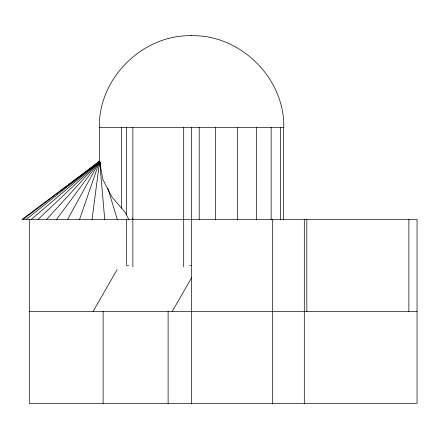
<?xml version="1.0" encoding="UTF-8"?>
<svg xmlns="http://www.w3.org/2000/svg" width="439" height="439" viewBox="0 0 439 439"><rect width="100%" height="100%" fill="white"/><g stroke="black" fill="none" stroke-linecap="round" stroke-linejoin="round"><path stroke-width="0.66" d="M92.031 219.5L99.648 161.234L22.982 219.5M79.536 219.5L99.648 161.234L100.405 163.742M67.579 219.5L99.648 161.234L100.322 163.698M93.112 311.41L117.125 269.579M172.253 311.41L191.53 277.827M56.477 219.5L99.648 161.234L102.775 179.282L111.961 196.985L125 212.158L128.808 219.5M46.529 219.5L99.648 161.234L104.729 219.5M38.001 219.5L99.648 161.234L99.966 165.3M31.12 219.5L99.648 161.234L26.071 219.5M99.724 161.14L21.95 219.5L417.05 219.5L417.05 403.326L29.298 403.326L29.298 219.5M191.558 35.674C142.379 34.626 98.309 78.34 99.329 127.59L283.792 127.59C284.807 78.34 240.737 34.626 191.558 35.674L191.42 35.674M128.622 265.458L126.564 265.458L126.564 219.5M189.505 265.458L191.558 265.458M29.298 311.41L417.05 311.41M132.134 218.342L132.858 219.5M107.906 188.512L117.29 219.5M408.874 219.5L408.874 311.41M306.85 219.5L306.85 311.41M304.304 219.5L304.304 403.326M283.473 127.59L283.473 219.5M280.34 127.59L280.34 219.5M272.69 219.5L272.69 403.326M271.159 127.59L271.159 219.5M256.552 127.59L256.552 219.5M237.515 127.59L237.515 219.5M215.346 127.59L215.346 219.5M199.218 127.59L199.218 219.5M191.558 127.59L191.558 403.326M183.694 127.59L183.694 266.83M168.11 311.41L168.11 403.326M132.858 127.59L132.858 266.83M126.564 127.59L126.564 214.698M121.614 127.59L121.614 208.223M103.116 311.41L103.116 403.326M99.648 127.59L99.648 162.606"/></g></svg>
